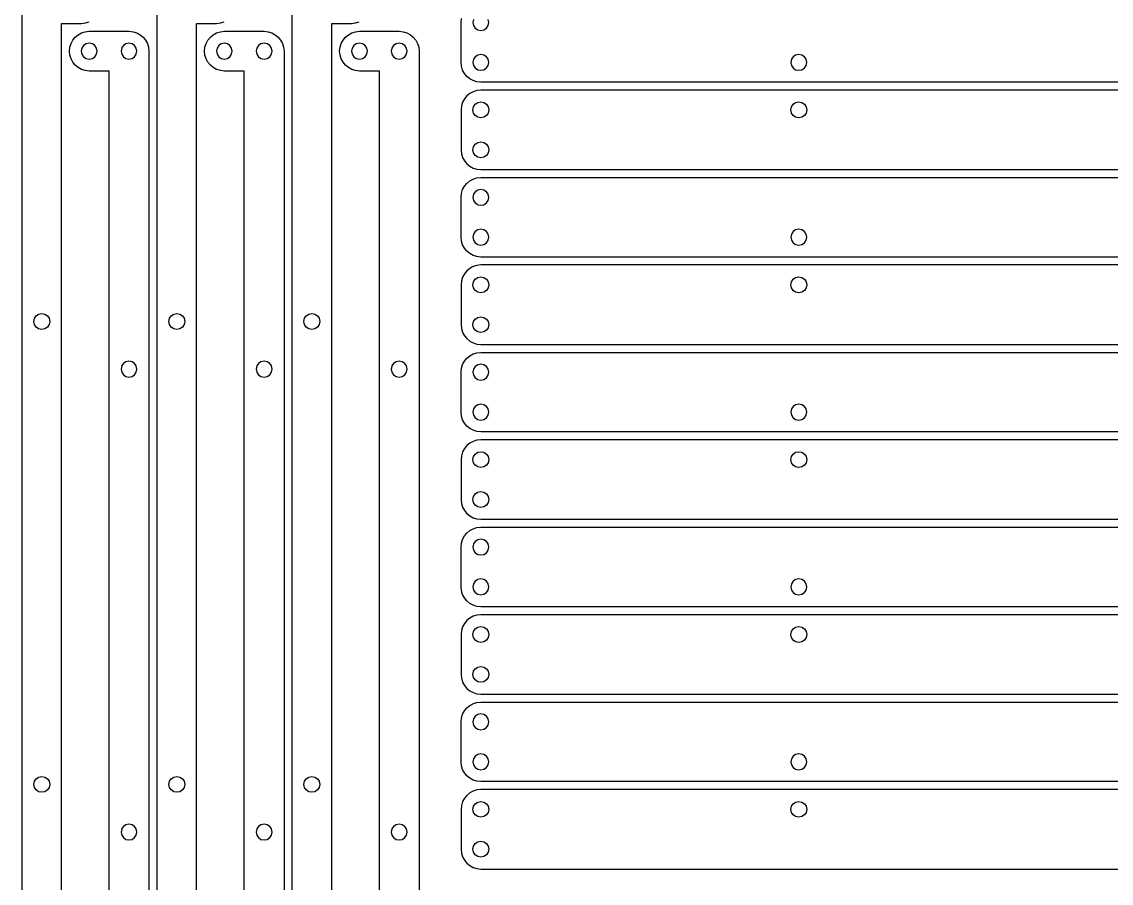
# Model space of a CAD drawing. Extents: x -265 to 665, y -93 to 439.
# Drawn here: x 194.7 to 468.9, y 109.2 to 326 of the extents above; entities that cross this region are included whole.
import ezdxf

# ---------------------------------------------------------------- set-up
doc = ezdxf.new("R2010")
doc.units = 0

msp = doc.modelspace()

# ---------------------------------------------------------------- linework, layer by layer
at = {"layer": 'Calque 1'}
for p, q in [((194.73, 330.577), (194.73, 54.0771)), ((228.729, 330.577), (228.729, 54.0771)), ((262.728, 330.577), (262.728, 54.0771)), ((305.285, 325.774), (305.386335, 326.78206)), ((308.442, 326.568), (308.284838, 325.790126)), ((312.285, 325.79), (312.127838, 326.567874)), ((204.729, 59.074), (204.729, 325.575)), ((204.729, 325.575), (209.729, 325.575)), ((209.729, 325.575), (210.73918, 325.676335)), ((210.719, 323.473), (211.72891, 323.574335)), ((210.74, 325.676), (211.679534, 325.966512)), ((211.729, 323.575), (221.729, 323.575)), ((221.729, 323.575), (222.73918, 323.473929)), ((238.728, 59.074), (238.728, 325.575)), ((238.728, 325.575), (243.728, 325.575)), ((243.728, 325.575), (244.73818, 325.676335)), ((244.718, 323.473), (245.72818, 323.574335)), ((244.739, 325.676), (245.678534, 325.966512)), ((245.728, 323.575), (255.728, 323.575)), ((255.728, 323.575), (256.73818, 323.473929)), ((272.727, 59.074), (272.727, 325.575)), ((272.727, 325.575), (277.727, 325.575)), ((277.727, 325.575), (278.73718, 325.676335)), ((278.717, 323.473), (279.72718, 323.574335)), ((278.737, 325.676), (279.676534, 325.966512)), ((279.727, 323.575), (289.727, 323.575)), ((289.727, 323.575), (290.73691, 323.473929)), ((305.285, 315.773), (305.285, 325.774)), ((308.285, 325.79), (308.442162, 325.012126)), ((308.442, 325.012), (308.870889, 324.377001)), ((308.871, 324.377), (309.506793, 323.948376)), ((309.507, 323.948), (310.285668, 323.78925)), ((310.285, 323.789), (311.063403, 323.94775)), ((311.064, 323.948), (311.699528, 324.376624)), ((311.699, 324.377), (312.127889, 325.011999)), ((312.128, 325.012), (312.285162, 325.789874)), ((207.121, 320.524), (207.580845, 321.373576)), ((207.581, 321.374), (208.190599, 322.113509)), ((208.191, 322.113), (208.930509, 322.722599)), ((208.93, 322.723), (209.779311, 323.182845)), ((209.779, 323.183), (210.718799, 323.473512)), ((222.74, 323.474), (223.679534, 323.183488)), ((223.679, 323.183), (224.528576, 322.72289)), ((224.529, 322.723), (225.268245, 322.113401)), ((225.268, 322.113), (225.877599, 321.373491)), ((225.877, 321.374), (226.336845, 320.524689)), ((241.12, 320.524), (241.579845, 321.373576)), ((241.58, 321.374), (242.189599, 322.113509)), ((242.19, 322.113), (242.929509, 322.722599)), ((242.929, 322.723), (243.778311, 323.182845)), ((243.778, 323.183), (244.717799, 323.473512)), ((256.738, 323.474), (257.677799, 323.183488)), ((257.678, 323.183), (258.527311, 322.72289)), ((258.528, 322.723), (259.267245, 322.113401)), ((259.267, 322.113), (259.876599, 321.373491)), ((259.876, 321.374), (260.335845, 320.524689)), ((275.119, 320.524), (275.578845, 321.373576)), ((275.579, 321.374), (276.188599, 322.113509)), ((276.188, 322.113), (276.927509, 322.722599)), ((276.928, 322.723), (277.777311, 323.182845)), ((277.777, 323.183), (278.716799, 323.473512)), ((290.737, 323.474), (291.676799, 323.183488)), ((291.677, 323.183), (292.526311, 322.72289)), ((292.526, 322.723), (293.265245, 322.113401)), ((293.266, 322.113), (293.875599, 321.373491)), ((293.875, 321.374), (294.334845, 320.524689)), ((206.729, 318.575), (206.830335, 319.58491)), ((206.831, 317.563), (206.729665, 318.57291)), ((206.73, 318.573), (206.73, 318.575)), ((206.831, 319.585), (207.121512, 320.524534)), ((209.868, 319.353), (209.710838, 318.574861)), ((209.711, 318.575), (209.868162, 317.796332)), ((209.711, 318.575), (209.711, 318.575)), ((210.297, 319.989), (209.868376, 319.353207)), ((210.933, 320.417), (210.297207, 319.988376)), ((211.711, 320.575), (210.932861, 320.417838)), ((212.489, 320.417), (211.710597, 320.574162)), ((213.125, 319.989), (212.489207, 320.417624)), ((213.554, 319.353), (213.125376, 319.988793)), ((213.711, 318.575), (213.553838, 319.353139)), ((213.554, 317.796), (213.710898, 318.574668)), ((219.869, 319.353), (219.711838, 318.574597)), ((219.712, 318.575), (219.868898, 317.796332)), ((219.712, 318.575), (219.712, 318.575)), ((220.297, 319.989), (219.86864, 319.353472)), ((220.933, 320.417), (220.297207, 319.98864)), ((221.712, 320.574), (220.933597, 320.416838)), ((222.49, 320.417), (221.711597, 320.574427)), ((223.126, 319.989), (222.490472, 320.41736)), ((223.554, 319.353), (223.125376, 319.988528)), ((223.711, 318.575), (223.553838, 319.353139)), ((223.554, 317.796), (223.710898, 318.574668)), ((226.337, 320.525), (226.627512, 319.585201)), ((226.628, 319.585), (226.729071, 318.57482)), ((226.729, 318.575), (226.729, 42.0751)), ((240.83, 317.563), (240.728665, 318.57291)), ((240.729, 318.575), (240.830071, 319.58491)), ((240.729, 318.573), (240.729, 318.575)), ((240.83, 319.585), (241.120512, 320.524534)), ((243.71, 318.575), (243.866898, 317.796332)), ((243.71, 318.575), (243.71, 318.575)), ((243.868, 319.353), (243.710838, 318.574861)), ((244.296, 319.989), (243.86764, 319.353207)), ((244.932, 320.417), (244.296207, 319.988376)), ((245.71, 320.575), (244.931597, 320.417838)), ((246.488, 320.417), (245.709597, 320.574162)), ((247.124, 319.989), (246.488472, 320.417624)), ((247.553, 319.353), (247.124378, 319.988793)), ((247.71, 318.575), (247.552573, 319.353139)), ((247.553, 317.796), (247.710162, 318.574668)), ((253.868, 319.353), (253.710838, 318.574597)), ((253.711, 318.575), (253.868162, 317.796332)), ((253.711, 318.575), (253.711, 318.575)), ((254.296, 319.989), (253.86764, 319.353472)), ((254.932, 320.417), (254.296207, 319.98864)), ((255.711, 320.574), (254.932597, 320.416838)), ((256.489, 320.417), (255.710597, 320.574427)), ((257.124, 319.989), (256.488472, 320.41736)), ((257.553, 319.353), (257.124111, 319.988528)), ((257.553, 317.796), (257.710162, 318.574668)), ((257.711, 318.575), (257.553838, 319.353139)), ((260.336, 320.525), (260.626512, 319.585201)), ((260.627, 319.585), (260.728071, 318.57482)), ((260.728, 318.575), (260.728, 42.0751)), ((274.727, 318.575), (274.828071, 319.58491)), ((274.829, 317.563), (274.727665, 318.57291)), ((274.728, 318.573), (274.728, 318.575)), ((274.829, 319.585), (275.119512, 320.524534)), ((277.866, 319.353), (277.708838, 318.574861)), ((277.709, 318.575), (277.866162, 317.796332)), ((277.709, 318.575), (277.709, 318.575)), ((278.295, 319.989), (277.86664, 319.353207)), ((278.931, 320.417), (278.295207, 319.988376)), ((279.709, 320.575), (278.930597, 320.417838)), ((280.487, 320.417), (279.708597, 320.574162)), ((281.123, 319.989), (280.487472, 320.417624)), ((281.552, 319.353), (281.123111, 319.988793)), ((281.709, 318.575), (281.551838, 319.353139)), ((281.552, 317.796), (281.709162, 318.574668)), ((287.867, 319.353), (287.709838, 318.574597)), ((287.71, 318.575), (287.867162, 317.796332)), ((287.71, 318.575), (287.71, 318.575)), ((288.296, 319.989), (287.867376, 319.353472)), ((288.931, 320.417), (288.295472, 319.98864)), ((289.709, 320.574), (288.930597, 320.416838)), ((290.488, 320.417), (289.709597, 320.574427)), ((291.124, 319.989), (290.488207, 320.41736)), ((291.552, 319.353), (291.123376, 319.988528)), ((291.709, 318.575), (291.551838, 319.353139)), ((291.552, 317.796), (291.709162, 318.574668)), ((294.335, 320.525), (294.625512, 319.585201)), ((294.626, 319.585), (294.727335, 318.57482)), ((294.727, 318.575), (294.727, 42.0751)), ((207.122, 316.623), (206.831488, 317.562799)), ((207.582, 315.774), (207.122155, 316.623311)), ((208.191, 315.034), (207.581401, 315.773509)), ((209.868, 317.796), (210.296624, 317.160207)), ((210.297, 317.16), (210.932528, 316.73164)), ((210.932, 316.732), (211.710403, 316.574838)), ((211.711, 316.575), (212.489668, 316.732162)), ((212.49, 316.732), (213.125793, 317.16036)), ((213.125, 317.16), (213.553624, 317.795793)), ((219.869, 317.796), (220.297624, 317.160207)), ((220.297, 317.16), (220.932528, 316.731111)), ((220.933, 316.732), (221.711668, 316.575102)), ((221.712, 316.575), (222.490403, 316.732162)), ((222.49, 316.732), (223.125793, 317.160624)), ((223.126, 317.16), (223.554624, 317.795793)), ((241.121, 316.623), (240.830488, 317.562799)), ((241.58, 315.774), (241.120155, 316.623311)), ((242.19, 315.034), (241.580401, 315.773509)), ((243.867, 317.796), (244.295624, 317.160207)), ((244.296, 317.16), (244.931528, 316.73164)), ((244.931, 316.732), (245.709668, 316.574838)), ((245.71, 316.575), (246.488403, 316.732162)), ((246.488, 316.732), (247.123793, 317.16036)), ((247.124, 317.16), (247.552622, 317.795793)), ((253.868, 317.796), (254.29636, 317.160207)), ((254.296, 317.16), (254.931528, 316.731111)), ((254.932, 316.732), (255.710668, 316.575102)), ((255.711, 316.575), (256.489403, 316.732162)), ((256.489, 316.732), (257.124793, 317.160624)), ((257.125, 317.16), (257.553624, 317.795793)), ((275.12, 316.623), (274.829488, 317.562799)), ((275.579, 315.774), (275.119155, 316.623311)), ((276.189, 315.034), (275.579401, 315.773509)), ((277.866, 317.796), (278.29436, 317.160207)), ((278.295, 317.16), (278.930528, 316.73164)), ((278.93, 316.732), (279.708668, 316.574838)), ((279.709, 316.575), (280.487403, 316.732162)), ((280.487, 316.732), (281.122793, 317.16036)), ((281.123, 317.16), (281.551624, 317.795793)), ((287.867, 317.796), (288.29536, 317.160207)), ((288.295, 317.16), (288.930793, 316.731111)), ((288.931, 316.732), (289.709403, 316.575102)), ((289.709, 316.575), (290.487403, 316.732162)), ((290.488, 316.732), (291.123793, 317.160624)), ((291.124, 317.16), (291.552624, 317.795793)), ((305.386, 314.762), (305.284665, 315.77271)), ((308.442, 316.532), (308.284838, 315.754126)), ((308.285, 315.754), (308.442427, 314.976126)), ((308.871, 317.17), (308.442111, 316.532355)), ((309.506, 317.596), (308.870207, 317.170021)), ((310.285, 317.754), (309.506332, 317.59525)), ((310.285, 317.754), (310.285, 317.754)), ((311.064, 317.596), (310.285332, 317.75475)), ((311.699, 317.167), (311.063472, 317.595624)), ((312.128, 316.532), (311.699376, 317.166999)), ((312.285, 315.754), (312.127838, 316.531874)), ((312.128, 314.976), (312.285162, 315.753874)), ((388.442, 316.532), (388.284838, 315.754126)), ((388.285, 315.754), (388.442162, 314.976126)), ((388.87, 317.17), (388.441376, 316.532355)), ((389.507, 317.596), (388.870942, 317.170021)), ((390.285, 317.754), (389.506332, 317.59525)), ((390.285, 317.754), (390.285, 317.754)), ((391.064, 317.596), (390.285597, 317.75475)), ((391.699, 317.167), (391.063472, 317.595624)), ((392.128, 316.532), (391.69964, 317.166999)), ((392.285, 315.754), (392.127838, 316.531874)), ((392.128, 314.976), (392.285162, 315.753874)), ((208.93, 314.424), (208.190755, 315.033599)), ((209.78, 313.965), (208.930689, 314.424845)), ((210.719, 313.674), (209.779466, 313.964512)), ((211.729, 313.573), (210.71882, 313.674335)), ((216.73, 313.573), (211.729, 313.573)), ((216.73, 47.0731), (216.73, 313.573)), ((242.929, 314.424), (242.189755, 315.033599)), ((243.779, 313.965), (242.929689, 314.424845)), ((244.718, 313.674), (243.778201, 313.964512)), ((245.728, 313.573), (244.71809, 313.674335)), ((250.728, 313.573), (245.728, 313.573)), ((250.728, 47.0731), (250.728, 313.573)), ((276.928, 314.424), (276.188755, 315.033599)), ((277.778, 313.965), (276.928689, 314.424845)), ((278.717, 313.674), (277.777201, 313.964512)), ((279.727, 313.573), (278.71709, 313.674335)), ((284.727, 313.573), (279.727, 313.573)), ((284.727, 47.0731), (284.727, 313.573)), ((305.677, 313.823), (305.386488, 314.76227)), ((306.137, 312.973), (305.677155, 313.822311)), ((306.747, 312.232), (306.137136, 312.972832)), ((308.442, 314.976), (308.870624, 314.341001)), ((308.871, 314.341), (309.507058, 313.912376)), ((309.507, 313.913), (310.285403, 313.75425)), ((310.285, 313.754), (311.063403, 313.91275)), ((311.064, 313.913), (311.699793, 314.341624)), ((311.699, 314.341), (312.127624, 314.975999)), ((388.442, 314.976), (388.870889, 314.341001)), ((388.871, 314.341), (389.506793, 313.912376)), ((389.507, 313.913), (390.285668, 313.75425)), ((390.285, 313.754), (391.063139, 313.91275)), ((391.063, 313.913), (391.698528, 314.341624)), ((391.699, 314.341), (392.127624, 314.975999)), ((307.486, 311.624), (306.746491, 312.232541)), ((308.335, 311.164), (307.485689, 311.624374)), ((309.275, 310.873), (308.335201, 311.164041)), ((310.285, 310.772), (309.27482, 310.872542)), ((586.785, 310.772), (310.285, 310.772)), ((306.746, 307.311), (306.136401, 306.570168)), ((307.486, 307.92), (306.746491, 307.311459)), ((308.335, 308.38), (307.485424, 307.919626)), ((309.275, 308.671), (308.335201, 308.379959)), ((310.285, 308.772), (309.27482, 308.671458)), ((586.785, 308.772), (310.285, 308.772)), ((305.386, 304.782), (305.284665, 303.77129)), ((305.677, 305.721), (305.386488, 304.78173)), ((306.137, 306.57), (305.677155, 305.720688)), ((308.285, 303.79), (308.442427, 304.567874)), ((308.442, 304.568), (308.870624, 305.202999)), ((308.871, 305.203), (309.507058, 305.631624)), ((309.507, 305.631), (310.285403, 305.78975)), ((310.285, 305.79), (311.063403, 305.63125)), ((311.064, 305.631), (311.699528, 305.202376)), ((311.699, 305.203), (312.127624, 304.568001)), ((312.128, 304.568), (312.285162, 303.790126)), ((388.285, 303.79), (388.442162, 304.567874)), ((388.442, 304.568), (388.870889, 305.202999)), ((388.871, 305.203), (389.506793, 305.631624)), ((389.507, 305.631), (390.285668, 305.78975)), ((390.285, 305.79), (391.063139, 305.63125)), ((391.063, 305.631), (391.698528, 305.202376)), ((391.699, 305.203), (392.127624, 304.568001)), ((392.128, 304.568), (392.285162, 303.790126)), ((305.285, 303.771), (305.285, 293.773)), ((308.442, 303.012), (308.284838, 303.789874)), ((308.87, 302.374), (308.441376, 303.011645)), ((309.506, 301.946), (308.869942, 302.374624)), ((310.285, 301.789), (309.506332, 301.945104)), ((310.285, 301.789), (310.285, 301.789)), ((311.064, 301.946), (310.285332, 301.789896)), ((311.699, 302.374), (311.063472, 301.945376)), ((312.128, 303.012), (311.69964, 302.374355)), ((312.285, 303.79), (312.127838, 303.012126)), ((388.442, 303.012), (388.284838, 303.789874)), ((388.87, 302.374), (388.441376, 303.011645)), ((389.507, 301.946), (388.870942, 302.374624)), ((390.285, 301.789), (389.506332, 301.945104)), ((390.285, 301.789), (390.285, 301.789)), ((391.064, 301.946), (390.285597, 301.789896)), ((391.699, 302.374), (391.063472, 301.945376)), ((392.128, 303.012), (391.69964, 302.374355)), ((392.285, 303.79), (392.127838, 303.012126)), ((305.285, 293.773), (305.386335, 292.76229)), ((308.442, 292.973), (308.284838, 293.75352)), ((308.285, 293.754), (308.442162, 294.531874)), ((308.442, 294.532), (308.870889, 295.166999)), ((308.871, 295.167), (309.506793, 295.595624)), ((309.507, 295.596), (310.285668, 295.75475)), ((310.285, 295.754), (311.063139, 295.59525)), ((311.064, 295.596), (311.699793, 295.167376)), ((311.699, 295.167), (312.127624, 294.532001)), ((312.285, 293.754), (312.127838, 292.97348)), ((312.128, 294.532), (312.285162, 293.754126)), ((305.387, 292.762), (305.677512, 291.82273)), ((305.677, 291.823), (306.13711, 290.973689)), ((306.137, 290.973), (306.746599, 290.232168)), ((308.871, 292.338), (308.442376, 292.972999)), ((309.507, 291.91), (308.870942, 292.338624)), ((310.285, 291.754), (309.506332, 291.910104)), ((310.285, 291.754), (310.285, 291.754)), ((311.064, 291.91), (310.285597, 291.753896)), ((311.7, 292.338), (311.064207, 291.909376)), ((312.128, 292.973), (311.69964, 292.338001)), ((306.747, 290.232), (307.486509, 289.623459)), ((307.486, 289.624), (308.335311, 289.163626)), ((308.336, 289.163), (309.275799, 288.871959)), ((309.275, 288.872), (310.28518, 288.771458)), ((310.286, 288.772), (586.785, 288.772)), ((306.137, 284.573), (306.746599, 285.311187)), ((306.747, 285.311), (307.486509, 285.919541)), ((307.486, 285.92), (308.335576, 286.380374)), ((308.336, 286.38), (309.275799, 286.671041)), ((309.276, 286.671), (310.28591, 286.771542)), ((310.286, 286.772), (586.785, 286.772)), ((305.285, 281.774), (305.386335, 282.78206)), ((305.387, 282.782), (305.677512, 283.723915)), ((305.677, 283.724), (306.13711, 284.573311)), ((308.442, 282.57), (308.284838, 281.792126)), ((308.871, 283.205), (308.442111, 282.570001)), ((309.507, 283.634), (308.871207, 283.205376)), ((310.285, 283.79), (309.506332, 283.633896)), ((310.285, 283.79), (310.285, 283.79)), ((311.064, 283.634), (310.285597, 283.790104)), ((311.7, 283.205), (311.064207, 283.633624)), ((312.128, 282.57), (311.699376, 283.204999)), ((312.285, 281.792), (312.127838, 282.569874)), ((305.285, 271.772), (305.285, 281.774)), ((308.285, 281.792), (308.442162, 281.01148)), ((308.442, 281.012), (308.870889, 280.377001)), ((308.871, 280.377), (309.506793, 279.948376)), ((309.507, 279.948), (310.285668, 279.791896)), ((310.285, 279.792), (311.063403, 279.948104)), ((311.064, 279.948), (311.699528, 280.376624)), ((311.699, 280.377), (312.127889, 281.011999)), ((312.128, 281.012), (312.285162, 281.79252)), ((305.386, 270.762), (305.284665, 271.77271)), ((308.442, 272.534), (308.284838, 271.756126)), ((308.285, 271.757), (308.442427, 270.97648)), ((308.871, 273.169), (308.442111, 272.534001)), ((309.506, 273.598), (308.870207, 273.169376)), ((310.285, 273.754), (309.506332, 273.597896)), ((310.285, 273.754), (310.285, 273.754)), ((311.064, 273.598), (310.285332, 273.754104)), ((311.699, 273.169), (311.063472, 273.597624)), ((312.128, 272.534), (311.699376, 273.168999)), ((312.285, 271.757), (312.127838, 272.534874)), ((312.128, 270.976), (312.285162, 271.75652)), ((388.442, 272.534), (388.284838, 271.756126)), ((388.285, 271.757), (388.442162, 270.97648)), ((388.87, 273.169), (388.441376, 272.534001)), ((389.507, 273.598), (388.870942, 273.169376)), ((390.285, 273.754), (389.506332, 273.597896)), ((390.285, 273.754), (390.285, 273.754)), ((391.064, 273.598), (390.285597, 273.754104)), ((391.699, 273.169), (391.063472, 273.597624)), ((392.128, 272.534), (391.69964, 273.168999)), ((392.285, 271.757), (392.127838, 272.534874)), ((392.128, 270.976), (392.285162, 271.75652)), ((305.677, 269.822), (305.386488, 270.76127)), ((306.137, 268.973), (305.677155, 269.822311)), ((306.747, 268.235), (306.137136, 268.973187)), ((308.442, 270.976), (308.870624, 270.341001)), ((308.871, 270.341), (309.507058, 269.912376)), ((309.507, 269.912), (310.285403, 269.755896)), ((310.285, 269.756), (311.063403, 269.912104)), ((311.064, 269.912), (311.699793, 270.340624)), ((311.699, 270.341), (312.127624, 270.975999)), ((388.442, 270.976), (388.870889, 270.341001)), ((388.871, 270.341), (389.506793, 269.912376)), ((389.507, 269.912), (390.285668, 269.755896)), ((390.285, 269.756), (391.063139, 269.912104)), ((391.063, 269.912), (391.698528, 270.340624)), ((391.699, 270.341), (392.127624, 270.975999)), ((307.486, 267.624), (306.746491, 268.235187)), ((308.335, 267.163), (307.485689, 267.623374)), ((309.275, 266.875), (308.335201, 267.163398)), ((310.285, 266.772), (309.27482, 266.875187)), ((586.785, 266.772), (310.285, 266.772)), ((306.746, 263.311), (306.136401, 262.570168)), ((307.486, 263.92), (306.746491, 263.311459)), ((308.335, 264.38), (307.485424, 263.919626)), ((309.275, 264.671), (308.335201, 264.379959)), ((310.285, 264.772), (309.27482, 264.671458)), ((586.785, 264.772), (310.285, 264.772)), ((305.386, 260.782), (305.284665, 259.77129)), ((305.677, 261.721), (305.386488, 260.78173)), ((306.137, 262.57), (305.677155, 261.720689)), ((308.285, 259.789), (308.442427, 260.566874)), ((308.442, 260.567), (308.870624, 261.201999)), ((308.871, 261.202), (309.507058, 261.630624)), ((309.507, 261.631), (310.285403, 261.78975)), ((310.285, 261.79), (311.063403, 261.63125)), ((311.064, 261.631), (311.699528, 261.202376)), ((311.699, 261.202), (312.127624, 260.567001)), ((312.128, 260.567), (312.285162, 259.789126)), ((388.285, 259.789), (388.442162, 260.566874)), ((388.442, 260.567), (388.870889, 261.201999)), ((388.871, 261.202), (389.506793, 261.630624)), ((389.507, 261.631), (390.285668, 261.78975)), ((390.285, 261.79), (391.063139, 261.63125)), ((391.063, 261.631), (391.698528, 261.202376)), ((391.699, 261.202), (392.127624, 260.567001)), ((392.128, 260.567), (392.285162, 259.789126)), ((305.285, 259.771), (305.285, 249.772)), ((308.442, 259.012), (308.284838, 259.789874)), ((308.87, 258.374), (308.441376, 259.011645)), ((309.506, 257.945), (308.869942, 258.373624)), ((310.285, 257.789), (309.506332, 257.945104)), ((310.285, 257.789), (310.285, 257.789)), ((311.064, 257.948), (310.285332, 257.78925)), ((311.699, 258.374), (311.063472, 257.948021)), ((312.128, 259.012), (311.69964, 258.374355)), ((312.285, 259.789), (312.127838, 259.011126)), ((388.442, 259.012), (388.284838, 259.789874)), ((388.87, 258.374), (388.441376, 259.011645)), ((389.507, 257.945), (388.870942, 258.373624)), ((390.285, 257.789), (389.506332, 257.945104)), ((390.285, 257.789), (390.285, 257.789)), ((391.064, 257.948), (390.285597, 257.78925)), ((391.699, 258.374), (391.063472, 257.948021)), ((392.128, 259.012), (391.69964, 258.374355)), ((392.285, 259.789), (392.127838, 259.011126)), ((198.334, 251.991), (198.969793, 252.419651)), ((198.969, 252.419), (199.747403, 252.576295)), ((199.748, 252.577), (200.526403, 252.419891)), ((200.526, 252.42), (201.161528, 251.991455)), ((232.333, 251.991), (232.968793, 252.419651)), ((232.968, 252.419), (233.746403, 252.576295)), ((233.747, 252.577), (234.525403, 252.419891)), ((234.525, 252.42), (235.160528, 251.991455)), ((266.331, 251.991), (266.966793, 252.419651)), ((266.967, 252.419), (267.745403, 252.576295)), ((267.746, 252.577), (268.524403, 252.419891)), ((268.524, 252.42), (269.159528, 251.991455)), ((197.748, 250.577), (197.905162, 251.355377)), ((197.905, 249.798), (197.748102, 250.576483)), ((198.333, 249.162), (197.904376, 249.797899)), ((197.905, 251.355), (198.333624, 251.990661)), ((201.59, 249.798), (201.161376, 249.162048)), ((201.162, 251.991), (201.590624, 251.355313)), ((201.59, 251.355), (201.747162, 250.576359)), ((201.748, 250.577), (201.590838, 249.798279)), ((201.748, 250.577), (201.748, 250.577)), ((231.747, 250.577), (231.904162, 251.355377)), ((231.904, 249.798), (231.747102, 250.576483)), ((232.332, 249.162), (231.903376, 249.797899)), ((231.904, 251.355), (232.332624, 251.990661)), ((235.589, 249.798), (235.16064, 249.162048)), ((235.161, 251.991), (235.589624, 251.355313)), ((235.746, 250.577), (235.588838, 249.798279)), ((235.589, 251.355), (235.746162, 250.576359)), ((235.746, 250.577), (235.746, 250.577)), ((265.903, 249.798), (265.745838, 250.576483)), ((265.746, 250.577), (265.903162, 251.355377)), ((266.331, 249.162), (265.902376, 249.797899)), ((265.903, 251.355), (266.331624, 251.990661)), ((269.588, 249.798), (269.15964, 249.162048)), ((269.16, 251.991), (269.588624, 251.355313)), ((269.745, 250.577), (269.587838, 249.798279)), ((269.588, 251.355), (269.745162, 250.576359)), ((269.745, 250.577), (269.745, 250.577)), ((305.285, 249.772), (305.386335, 248.76129)), ((308.442, 248.976), (308.284838, 249.753874)), ((308.285, 249.754), (308.442162, 250.531874)), ((308.442, 250.532), (308.870889, 251.167002)), ((308.871, 251.167), (309.506793, 251.595624)), ((309.507, 251.595), (310.285668, 251.75375)), ((310.285, 251.754), (311.063139, 251.59525)), ((311.064, 251.595), (311.699793, 251.166378)), ((311.699, 251.167), (312.127624, 250.532001)), ((312.285, 249.754), (312.127838, 248.976126)), ((312.128, 250.532), (312.285162, 249.754126)), ((198.969, 248.734), (198.333207, 249.162836)), ((199.748, 248.576), (198.969332, 248.733268)), ((200.526, 248.733), (199.747597, 248.575917)), ((201.162, 249.162), (200.526472, 248.73327)), ((232.968, 248.734), (232.332207, 249.162836)), ((233.747, 248.576), (232.968332, 248.733268)), ((234.525, 248.733), (233.746597, 248.575917)), ((235.161, 249.162), (234.525207, 248.73327)), ((266.967, 248.734), (266.331207, 249.162836)), ((267.746, 248.576), (266.967597, 248.733268)), ((268.524, 248.733), (267.745597, 248.575917)), ((269.16, 249.162), (268.524207, 248.73327)), ((305.387, 248.762), (305.677512, 247.82273)), ((305.677, 247.822), (306.13711, 246.972689)), ((306.137, 246.973), (306.746599, 246.232168)), ((308.871, 248.338), (308.442376, 248.975645)), ((309.507, 247.91), (308.870942, 248.338624)), ((310.285, 247.754), (309.506332, 247.910107)), ((310.285, 247.754), (310.285, 247.754)), ((311.064, 247.91), (310.285597, 247.753896)), ((311.7, 248.338), (311.064207, 247.909376)), ((312.128, 248.976), (311.69964, 248.338355)), ((306.747, 246.232), (307.486509, 245.623459)), ((307.486, 245.624), (308.335311, 245.163626)), ((308.336, 245.163), (309.275799, 244.871959)), ((309.275, 244.872), (310.28518, 244.771458)), ((310.286, 244.772), (586.785, 244.772)), ((306.137, 240.573), (306.746599, 241.311187)), ((306.747, 241.311), (307.486509, 241.919541)), ((307.486, 241.92), (308.335576, 242.380374)), ((308.336, 242.38), (309.275799, 242.671041)), ((309.276, 242.671), (310.28591, 242.771544)), ((310.286, 242.772), (586.785, 242.772)), ((219.869, 239.353), (219.711838, 238.574359)), ((219.712, 238.575), (219.868898, 237.796253)), ((219.712, 238.575), (219.712, 238.575)), ((220.297, 239.989), (219.86864, 239.353313)), ((220.933, 240.418), (220.297207, 239.989455)), ((221.712, 240.575), (220.933597, 240.417864)), ((222.49, 240.417), (221.711597, 240.574321)), ((223.126, 239.989), (222.490472, 240.417651)), ((223.554, 239.353), (223.125376, 239.988661)), ((223.711, 238.575), (223.553838, 239.353377)), ((223.554, 237.796), (223.710898, 238.574456)), ((253.868, 239.353), (253.710838, 238.574359)), ((253.711, 238.575), (253.868162, 237.796253)), ((253.711, 238.575), (253.711, 238.575)), ((254.296, 239.989), (253.86764, 239.353313)), ((254.932, 240.418), (254.296207, 239.989455)), ((255.711, 240.575), (254.932597, 240.417864)), ((256.489, 240.417), (255.710597, 240.574321)), ((257.124, 239.989), (256.488472, 240.417651)), ((257.553, 239.353), (257.124111, 239.988661)), ((257.553, 237.796), (257.710162, 238.574456)), ((257.711, 238.575), (257.553838, 239.353377)), ((287.867, 239.353), (287.709838, 238.574359)), ((287.71, 238.575), (287.867162, 237.796253)), ((287.71, 238.575), (287.71, 238.575)), ((288.296, 239.989), (287.867376, 239.353313)), ((288.931, 240.418), (288.295472, 239.989455)), ((289.709, 240.575), (288.930597, 240.417864)), ((290.488, 240.417), (289.709597, 240.574321)), ((291.124, 239.989), (290.488207, 240.417651)), ((291.552, 239.353), (291.123376, 239.988661)), ((291.709, 238.575), (291.551838, 239.353377)), ((291.552, 237.796), (291.709162, 238.574456)), ((305.285, 237.774), (305.386335, 238.78206)), ((305.387, 238.782), (305.677512, 239.723915)), ((305.677, 239.724), (306.13711, 240.573311)), ((308.442, 238.57), (308.284838, 237.789483)), ((308.871, 239.205), (308.442111, 238.570001)), ((309.507, 239.634), (308.871207, 239.205376)), ((310.285, 239.79), (309.506332, 239.633896)), ((310.285, 239.79), (310.285, 239.79)), ((311.064, 239.634), (310.285597, 239.790107)), ((311.7, 239.205), (311.064207, 239.633624)), ((312.128, 238.57), (311.699376, 239.204999)), ((312.285, 237.789), (312.127838, 238.56952)), ((219.869, 237.796), (220.297624, 237.160075)), ((220.297, 237.16), (220.932528, 236.73127)), ((220.933, 236.731), (221.711668, 236.573917)), ((221.712, 236.574), (222.490403, 236.731268)), ((222.49, 236.732), (223.125793, 237.160836)), ((223.126, 237.16), (223.554624, 237.795925)), ((253.868, 237.796), (254.29636, 237.160075)), ((254.296, 237.16), (254.931528, 236.73127)), ((254.932, 236.731), (255.710668, 236.573917)), ((255.711, 236.574), (256.489403, 236.731268)), ((256.489, 236.732), (257.124793, 237.160836)), ((257.125, 237.16), (257.553624, 237.795925)), ((287.867, 237.796), (288.29536, 237.160075)), ((288.295, 237.16), (288.930793, 236.73127)), ((288.931, 236.731), (289.709403, 236.573917)), ((289.709, 236.574), (290.487403, 236.731268)), ((290.488, 236.732), (291.123793, 237.160836)), ((291.124, 237.16), (291.552624, 237.795925)), ((305.285, 227.772), (305.285, 237.774)), ((308.285, 237.789), (308.442162, 237.011126)), ((308.442, 237.012), (308.870889, 236.377001)), ((308.871, 236.377), (309.506793, 235.948378)), ((309.507, 235.948), (310.285668, 235.78925)), ((310.285, 235.789), (311.063403, 235.94775)), ((311.064, 235.948), (311.699528, 236.376624)), ((311.699, 236.377), (312.127889, 237.012002)), ((312.128, 237.012), (312.285162, 237.789874)), ((305.386, 226.762), (305.284665, 227.77271)), ((308.442, 228.532), (308.284838, 227.754126)), ((308.285, 227.754), (308.442427, 226.976126)), ((308.871, 229.169), (308.442111, 228.531355)), ((309.506, 229.598), (308.870207, 229.169376)), ((310.285, 229.754), (309.506332, 229.597896)), ((310.285, 229.754), (310.285, 229.754)), ((311.064, 229.598), (310.285332, 229.754104)), ((311.699, 229.169), (311.063472, 229.597624)), ((312.128, 228.532), (311.699376, 229.169645)), ((312.285, 227.754), (312.127838, 228.531874)), ((312.128, 226.976), (312.285162, 227.753874)), ((388.442, 228.532), (388.284838, 227.754126)), ((388.285, 227.754), (388.442162, 226.976126)), ((388.87, 229.169), (388.441376, 228.531355)), ((389.507, 229.598), (388.870942, 229.169376)), ((390.285, 229.754), (389.506332, 229.597896)), ((390.285, 229.754), (390.285, 229.754)), ((391.064, 229.598), (390.285597, 229.754104)), ((391.699, 229.169), (391.063472, 229.597624)), ((392.128, 228.532), (391.69964, 229.169645)), ((392.285, 227.754), (392.127838, 228.531874)), ((392.128, 226.976), (392.285162, 227.753874)), ((305.677, 225.822), (305.386488, 226.76127)), ((306.137, 224.973), (305.677155, 225.822311)), ((306.747, 224.232), (306.137136, 224.972835)), ((308.442, 226.976), (308.870624, 226.341001)), ((308.871, 226.341), (309.507058, 225.912376)), ((309.507, 225.912), (310.285403, 225.75325)), ((310.285, 225.754), (311.063403, 225.91275)), ((311.064, 225.912), (311.699793, 226.340624)), ((311.699, 226.341), (312.127624, 226.975999)), ((388.442, 226.976), (388.870889, 226.341001)), ((388.871, 226.341), (389.506793, 225.912376)), ((389.507, 225.912), (390.285668, 225.75325)), ((390.285, 225.754), (391.063139, 225.91275)), ((391.063, 225.912), (391.698528, 226.340624)), ((391.699, 226.341), (392.127624, 226.975999)), ((307.486, 223.624), (306.746491, 224.232541)), ((308.335, 223.163), (307.485689, 223.623374)), ((309.275, 222.872), (308.335201, 223.163041)), ((310.285, 222.772), (309.27482, 222.872542)), ((586.785, 222.772), (310.285, 222.772)), ((307.486, 219.919), (306.746491, 219.310459)), ((308.335, 220.38), (307.485424, 219.919628)), ((309.275, 220.671), (308.335201, 220.379959)), ((310.285, 220.771), (309.27482, 220.670458)), ((586.785, 220.771), (310.285, 220.771)), ((305.386, 216.782), (305.284665, 215.77129)), ((305.677, 217.721), (305.386488, 216.78173)), ((306.137, 218.57), (305.677155, 217.720689)), ((306.746, 219.311), (306.136401, 218.570168)), ((308.442, 216.567), (308.870624, 217.204645)), ((308.871, 217.205), (309.507058, 217.633624)), ((309.507, 217.633), (310.285403, 217.789104)), ((310.285, 217.79), (311.063403, 217.631253)), ((311.064, 217.631), (311.699528, 217.202376)), ((311.699, 217.202), (312.127624, 216.567001)), ((388.442, 216.567), (388.870889, 217.204645)), ((388.871, 217.205), (389.506793, 217.633624)), ((389.507, 217.633), (390.285668, 217.789104)), ((390.285, 217.79), (391.063139, 217.631253)), ((391.063, 217.631), (391.698528, 217.202376)), ((391.699, 217.202), (392.127624, 216.567001)), ((305.285, 215.771), (305.285, 205.772)), ((308.442, 215.011), (308.284838, 215.788874)), ((308.285, 215.789), (308.442427, 216.566874)), ((308.87, 214.376), (308.441376, 215.010999)), ((309.506, 213.948), (308.869942, 214.376624)), ((310.285, 213.789), (309.506332, 213.94775)), ((311.064, 213.948), (310.285332, 213.78925)), ((311.699, 214.376), (311.063472, 213.947376)), ((312.128, 215.011), (311.69964, 214.376001)), ((312.285, 215.789), (312.127838, 215.011126)), ((312.128, 216.567), (312.285162, 215.789126)), ((388.442, 215.011), (388.284838, 215.788874)), ((388.285, 215.789), (388.442162, 216.566874)), ((388.87, 214.376), (388.441376, 215.010999)), ((389.507, 213.948), (388.870942, 214.376624)), ((390.285, 213.789), (389.506332, 213.94775)), ((391.064, 213.948), (390.285597, 213.78925)), ((391.699, 214.376), (391.063472, 213.947376)), ((392.128, 215.011), (391.69964, 214.376001)), ((392.285, 215.789), (392.127838, 215.011126)), ((392.128, 216.567), (392.285162, 215.789126)), ((310.285, 213.789), (310.285, 213.789)), ((390.285, 213.789), (390.285, 213.789)), ((305.285, 205.772), (305.386335, 204.76129)), ((308.442, 204.976), (308.284838, 205.753874)), ((308.285, 205.754), (308.442162, 206.531874)), ((308.442, 206.532), (308.870889, 207.166999)), ((308.871, 207.167), (309.506793, 207.595624)), ((309.507, 207.595), (310.285668, 207.75375)), ((310.285, 207.754), (311.063139, 207.59525)), ((311.064, 207.595), (311.699793, 207.166376)), ((311.699, 207.167), (312.127624, 206.532001)), ((312.285, 205.754), (312.127838, 204.976126)), ((312.128, 206.532), (312.285162, 205.754126)), ((305.387, 204.762), (305.677512, 203.82273)), ((305.677, 203.822), (306.13711, 202.972689)), ((306.137, 202.973), (306.746599, 202.232168)), ((308.871, 204.338), (308.442376, 204.975645)), ((309.507, 203.91), (308.870942, 204.338624)), ((310.285, 203.753), (309.506332, 203.909104)), ((310.285, 203.753), (310.285, 203.753)), ((311.064, 203.91), (310.285597, 203.753896)), ((311.7, 204.338), (311.064207, 203.909376)), ((312.128, 204.976), (311.69964, 204.338355)), ((306.747, 202.232), (307.486509, 201.623459)), ((307.486, 201.624), (308.335311, 201.163626)), ((308.336, 201.163), (309.275799, 200.871959)), ((309.275, 200.872), (310.28518, 200.771458)), ((310.286, 200.772), (586.785, 200.772)), ((306.747, 197.311), (307.486509, 197.922187)), ((307.486, 197.922), (308.335576, 198.379729)), ((308.336, 198.38), (309.275799, 198.671041)), ((309.276, 198.671), (310.28591, 198.771542)), ((310.286, 198.771), (586.785, 198.771)), ((305.285, 193.773), (305.386335, 194.78371)), ((305.387, 194.784), (305.677512, 195.72327)), ((305.677, 195.723), (306.13711, 196.572311)), ((306.137, 196.573), (306.746599, 197.311187)), ((308.871, 195.205), (308.442111, 194.570001)), ((309.507, 195.633), (308.871207, 195.204376)), ((310.285, 195.79), (309.506332, 195.633896)), ((310.285, 195.79), (310.285, 195.79)), ((311.064, 195.633), (310.285597, 195.789104)), ((311.7, 195.205), (311.064207, 195.633624)), ((312.128, 194.57), (311.699376, 195.204999)), ((305.285, 183.772), (305.285, 193.773)), ((308.442, 194.57), (308.284838, 193.78948)), ((308.285, 193.789), (308.442162, 193.011126)), ((308.442, 193.011), (308.870889, 192.376001)), ((308.871, 192.376), (309.506793, 191.947376)), ((309.507, 191.948), (310.285668, 191.791896)), ((310.285, 191.792), (311.063403, 191.948104)), ((311.064, 191.948), (311.699528, 192.376624)), ((311.699, 192.376), (312.127889, 193.010999)), ((312.285, 193.789), (312.127838, 194.56952)), ((312.128, 193.011), (312.285162, 193.788874)), ((305.386, 182.761), (305.284665, 183.77171)), ((308.442, 184.534), (308.284838, 183.753483)), ((308.285, 183.754), (308.442427, 182.976126)), ((308.871, 185.169), (308.442111, 184.534001)), ((309.506, 185.598), (308.870207, 185.169376)), ((310.285, 185.754), (309.506332, 185.597896)), ((310.285, 185.754), (310.285, 185.754)), ((311.064, 185.598), (310.285332, 185.754107)), ((311.699, 185.169), (311.063472, 185.597624)), ((312.128, 184.532), (311.699376, 185.169645)), ((312.285, 183.754), (312.127838, 184.531874)), ((312.128, 182.976), (312.285162, 183.753874)), ((388.442, 184.534), (388.284838, 183.753483)), ((388.285, 183.754), (388.442162, 182.976126)), ((388.87, 185.169), (388.441376, 184.534001)), ((389.507, 185.598), (388.870942, 185.169376)), ((390.285, 185.754), (389.506332, 185.597896)), ((390.285, 185.754), (390.285, 185.754)), ((391.064, 185.598), (390.285597, 185.754107)), ((391.699, 185.169), (391.063472, 185.597624)), ((392.128, 184.532), (391.69964, 185.169645)), ((392.285, 183.754), (392.127838, 184.531874)), ((392.128, 182.976), (392.285162, 183.753874)), ((305.677, 181.822), (305.386488, 182.761272)), ((306.137, 180.973), (305.677155, 181.822311)), ((308.442, 182.976), (308.870624, 182.341001)), ((308.871, 182.341), (309.507058, 181.912378)), ((309.507, 181.912), (310.285403, 181.75325)), ((310.285, 181.753), (311.063403, 181.91175)), ((311.064, 181.912), (311.699793, 182.340624)), ((311.699, 182.341), (312.127624, 182.976002)), ((388.442, 182.976), (388.870889, 182.341001)), ((388.871, 182.341), (389.506793, 181.912378)), ((389.507, 181.912), (390.285668, 181.75325)), ((390.285, 181.753), (391.063139, 181.91175)), ((391.063, 181.912), (391.698528, 182.340624)), ((391.699, 182.341), (392.127624, 182.976002)), ((306.747, 180.232), (306.137136, 180.972832)), ((307.486, 179.623), (306.746491, 180.231544)), ((308.335, 179.163), (307.485689, 179.623374)), ((309.275, 178.872), (308.335201, 179.163041)), ((310.285, 178.772), (309.27482, 178.872542)), ((586.785, 178.772), (310.285, 178.772)), ((307.486, 175.919), (306.746491, 175.310459)), ((308.335, 176.38), (307.485424, 175.919626)), ((309.275, 176.671), (308.335201, 176.379959)), ((310.285, 176.771), (309.27482, 176.670458)), ((586.785, 176.771), (310.285, 176.771)), ((305.386, 172.781), (305.284665, 171.77029)), ((305.677, 173.721), (305.386488, 172.78173)), ((306.137, 174.57), (305.677155, 173.720689)), ((306.746, 175.311), (306.136401, 174.570168)), ((308.442, 172.567), (308.870624, 173.204645)), ((308.871, 173.205), (309.507058, 173.633624)), ((309.507, 173.633), (310.285403, 173.789104)), ((310.285, 173.789), (311.063403, 173.632896)), ((311.064, 173.633), (311.699528, 173.204376)), ((311.699, 173.205), (312.127624, 172.567355)), ((388.442, 172.567), (388.870889, 173.204645)), ((388.871, 173.205), (389.506793, 173.633624)), ((389.507, 173.633), (390.285668, 173.789104)), ((390.285, 173.789), (391.063139, 173.632896)), ((391.063, 173.633), (391.698528, 173.204376)), ((391.699, 173.205), (392.127624, 172.567355)), ((305.285, 171.771), (305.285, 161.772)), ((308.442, 171.011), (308.284838, 171.788874)), ((308.285, 171.789), (308.442427, 172.566874)), ((308.87, 170.376), (308.441376, 171.010999)), ((309.506, 169.948), (308.869942, 170.376624)), ((311.699, 170.376), (311.063472, 169.947376)), ((312.128, 171.011), (311.69964, 170.376001)), ((312.285, 171.789), (312.127838, 171.011126)), ((312.128, 172.567), (312.285162, 171.789126)), ((388.442, 171.011), (388.284838, 171.788874)), ((388.285, 171.789), (388.442162, 172.566874)), ((388.87, 170.376), (388.441376, 171.010999)), ((389.507, 169.948), (388.870942, 170.376624)), ((391.699, 170.376), (391.063472, 169.947376)), ((392.128, 171.011), (391.69964, 170.376001)), ((392.285, 171.789), (392.127838, 171.011126)), ((392.128, 172.567), (392.285162, 171.789126)), ((310.285, 169.789), (309.506332, 169.94775)), ((310.285, 169.789), (310.285, 169.789)), ((311.064, 169.948), (310.285332, 169.78925)), ((390.285, 169.789), (389.506332, 169.94775)), ((390.285, 169.789), (390.285, 169.789)), ((391.064, 169.948), (390.285597, 169.78925)), ((308.285, 161.754), (308.442162, 162.531874)), ((308.442, 162.531), (308.870889, 163.165999)), ((308.871, 163.166), (309.506793, 163.594624)), ((309.507, 163.595), (310.285668, 163.75375)), ((310.285, 163.754), (311.063139, 163.595253)), ((311.064, 163.595), (311.699793, 163.166376)), ((311.699, 163.166), (312.127624, 162.531001)), ((312.128, 162.531), (312.285162, 161.753126)), ((305.285, 161.772), (305.386335, 160.76129)), ((305.387, 160.761), (305.677512, 159.82173)), ((305.677, 159.822), (306.13711, 158.972689)), ((308.442, 160.976), (308.284838, 161.753874)), ((308.871, 160.338), (308.442376, 160.975645)), ((309.507, 159.909), (308.870942, 160.337624)), ((310.285, 159.753), (309.506332, 159.909104)), ((310.285, 159.753), (310.285, 159.753)), ((311.064, 159.912), (310.285597, 159.753253)), ((311.7, 160.338), (311.064207, 159.912021)), ((312.128, 160.976), (311.69964, 160.338358)), ((312.285, 161.754), (312.127838, 160.976126)), ((306.137, 158.973), (306.746599, 158.234813)), ((306.747, 158.235), (307.486509, 157.623813)), ((307.486, 157.623), (308.335311, 157.162628)), ((308.336, 157.163), (309.275799, 156.874605)), ((309.275, 156.875), (310.28518, 156.771815)), ((310.286, 156.771), (586.785, 156.771)), ((306.747, 153.311), (307.486509, 153.919541)), ((307.486, 153.919), (308.335576, 154.379374)), ((308.336, 154.38), (309.275799, 154.671041)), ((309.276, 154.671), (310.28591, 154.771542)), ((310.286, 154.771), (586.785, 154.771)), ((305.387, 150.781), (305.677512, 151.72027)), ((305.677, 151.721), (306.13711, 152.570311)), ((306.137, 152.57), (306.746599, 153.310835)), ((308.871, 151.205), (308.442111, 150.570001)), ((309.507, 151.633), (308.871207, 151.204376)), ((310.285, 151.789), (309.506332, 151.632896)), ((310.285, 151.789), (310.285, 151.789)), ((311.064, 151.633), (310.285597, 151.789104)), ((311.7, 151.205), (311.064207, 151.633624)), ((312.128, 150.57), (311.699376, 151.204999)), ((305.285, 149.771), (305.386335, 150.78171)), ((305.285, 139.772), (305.285, 149.771)), ((308.442, 150.57), (308.284838, 149.78948)), ((308.285, 149.789), (308.442162, 149.011126)), ((308.442, 149.011), (308.870889, 148.376001)), ((308.871, 148.376), (309.506793, 147.947376)), ((311.064, 147.948), (311.699528, 148.376624)), ((311.699, 148.376), (312.127889, 149.010999)), ((312.285, 149.789), (312.127838, 150.56952)), ((312.128, 149.011), (312.285162, 149.788874)), ((309.507, 147.948), (310.285668, 147.791896)), ((310.285, 147.792), (311.063403, 147.948104)), ((308.442, 140.534), (308.284838, 139.75348)), ((308.871, 141.169), (308.442111, 140.534001)), ((309.506, 141.598), (308.870207, 141.169376)), ((310.285, 141.754), (309.506332, 141.597896)), ((310.285, 141.754), (310.285, 141.754)), ((311.064, 141.598), (310.285332, 141.754104)), ((311.699, 141.169), (311.063472, 141.597624)), ((312.128, 140.534), (311.699376, 141.168999)), ((312.285, 139.753), (312.127838, 140.53352)), ((388.442, 140.534), (388.284838, 139.75348)), ((388.87, 141.169), (388.441376, 140.534001)), ((389.507, 141.598), (388.870942, 141.169376)), ((390.285, 141.754), (389.506332, 141.597896)), ((390.285, 141.754), (390.285, 141.754)), ((391.064, 141.598), (390.285597, 141.754104)), ((391.699, 141.169), (391.063472, 141.597624)), ((392.128, 140.534), (391.69964, 141.168999)), ((392.285, 139.753), (392.127838, 140.53352)), ((305.386, 138.761), (305.284665, 139.77171)), ((305.677, 137.822), (305.386488, 138.76127)), ((306.137, 136.973), (305.677155, 137.822311)), ((308.285, 139.753), (308.442427, 138.975126)), ((308.442, 138.976), (308.870624, 138.341001)), ((308.871, 138.341), (309.507058, 137.912376)), ((309.507, 137.912), (310.285403, 137.75325)), ((310.285, 137.753), (311.063403, 137.91175)), ((311.064, 137.912), (311.699793, 138.340624)), ((311.699, 138.341), (312.127624, 138.975999)), ((312.128, 138.976), (312.285162, 139.753874)), ((388.285, 139.753), (388.442162, 138.975126)), ((388.442, 138.976), (388.870889, 138.341001)), ((388.871, 138.341), (389.506793, 137.912376)), ((389.507, 137.912), (390.285668, 137.75325)), ((390.285, 137.753), (391.063139, 137.91175)), ((391.063, 137.912), (391.698528, 138.340624)), ((391.699, 138.341), (392.127624, 138.975999)), ((392.128, 138.976), (392.285162, 139.753874)), ((197.748, 134.077), (197.905162, 134.855139)), ((197.905, 134.855), (198.333624, 135.490528)), ((198.334, 135.491), (198.969793, 135.919624)), ((198.969, 135.919), (199.747403, 136.076162)), ((199.748, 136.076), (200.526403, 135.918838)), ((200.526, 135.919), (201.161528, 135.49064)), ((201.162, 135.491), (201.590624, 134.855472)), ((201.59, 134.855), (201.747162, 134.076597)), ((231.747, 134.077), (231.904162, 134.855139)), ((231.904, 134.855), (232.332624, 135.490528)), ((232.333, 135.491), (232.968793, 135.919624)), ((232.968, 135.919), (233.746403, 136.076162)), ((233.747, 136.076), (234.525403, 135.918838)), ((234.525, 135.919), (235.160528, 135.49064)), ((235.161, 135.491), (235.589624, 134.855472)), ((235.589, 134.855), (235.746162, 134.076597)), ((265.746, 134.077), (265.903162, 134.855139)), ((265.903, 134.855), (266.331624, 135.490528)), ((266.331, 135.491), (266.966793, 135.919624)), ((266.967, 135.919), (267.745403, 136.076162)), ((267.746, 136.076), (268.524403, 135.918838)), ((268.524, 135.919), (269.159528, 135.49064)), ((269.16, 135.491), (269.588624, 134.855472)), ((269.588, 134.855), (269.745162, 134.076597)), ((306.747, 136.235), (306.137136, 136.973187)), ((307.486, 135.623), (306.746491, 136.234187)), ((308.335, 135.163), (307.485689, 135.623374)), ((309.275, 134.872), (308.335201, 135.163041)), ((310.285, 134.771), (309.27482, 134.871542)), ((586.785, 134.771), (310.285, 134.771)), ((197.905, 133.298), (197.748102, 134.076668)), ((198.333, 132.663), (197.904376, 133.298793)), ((198.969, 132.234), (198.333207, 132.662889)), ((199.748, 132.076), (198.969332, 132.233162)), ((200.526, 132.234), (199.747597, 132.076838)), ((201.162, 132.662), (200.526472, 132.233376)), ((201.59, 133.298), (201.161376, 132.661942)), ((201.748, 134.077), (201.590838, 133.298332)), ((201.748, 134.077), (201.748, 134.077)), ((231.904, 133.298), (231.747102, 134.076668)), ((232.332, 132.663), (231.903376, 133.298793)), ((232.968, 132.234), (232.332207, 132.662889)), ((233.747, 132.076), (232.968332, 132.233162)), ((234.525, 132.234), (233.746597, 132.076838)), ((235.161, 132.662), (234.525207, 132.233376)), ((235.589, 133.298), (235.16064, 132.661942)), ((235.746, 134.077), (235.588838, 133.298332)), ((235.746, 134.077), (235.746, 134.077)), ((265.903, 133.298), (265.745838, 134.076668)), ((266.331, 132.663), (265.902376, 133.298793)), ((266.967, 132.234), (266.331207, 132.662889)), ((267.746, 132.076), (266.967597, 132.233162)), ((268.524, 132.234), (267.745597, 132.076838)), ((269.16, 132.662), (268.524207, 132.233376)), ((269.588, 133.298), (269.15964, 132.661942)), ((269.745, 134.077), (269.587838, 133.298332)), ((269.745, 134.077), (269.745, 134.077)), ((307.486, 131.919), (306.746491, 131.310459)), ((308.335, 132.38), (307.485424, 131.919626)), ((309.275, 132.671), (308.335201, 132.379959)), ((310.285, 132.771), (309.27482, 132.670458)), ((586.785, 132.771), (310.285, 132.771)), ((305.677, 129.72), (305.386488, 128.78073)), ((306.137, 130.57), (305.677155, 129.720689)), ((306.746, 131.311), (306.136401, 130.570168)), ((308.442, 128.567), (308.870624, 129.204645)), ((308.871, 129.205), (309.507058, 129.633624)), ((309.507, 129.633), (310.285403, 129.789107)), ((310.285, 129.789), (311.063403, 129.632896)), ((311.064, 129.633), (311.699528, 129.204376)), ((311.699, 129.205), (312.127624, 128.567355)), ((388.442, 128.567), (388.870889, 129.204645)), ((388.871, 129.205), (389.506793, 129.633624)), ((389.507, 129.633), (390.285668, 129.789107)), ((390.285, 129.789), (391.063139, 129.632896)), ((391.063, 129.633), (391.698528, 129.204376)), ((391.699, 129.205), (392.127624, 128.567355)), ((305.386, 128.781), (305.284665, 127.77029)), ((305.285, 127.771), (305.285, 117.772)), ((308.442, 127.011), (308.284838, 127.788874)), ((308.285, 127.789), (308.442427, 128.566874)), ((308.87, 126.376), (308.441376, 127.011002)), ((309.506, 125.948), (308.869942, 126.376624)), ((311.699, 126.376), (311.063472, 125.947378)), ((312.128, 127.011), (311.69964, 126.376001)), ((312.285, 127.789), (312.127838, 127.011126)), ((312.128, 128.567), (312.285162, 127.789126)), ((388.442, 127.011), (388.284838, 127.788874)), ((388.285, 127.789), (388.442162, 128.566874)), ((388.87, 126.376), (388.441376, 127.011002)), ((389.507, 125.948), (388.870942, 126.376624)), ((391.699, 126.376), (391.063472, 125.947378)), ((392.128, 127.011), (391.69964, 126.376001)), ((392.285, 127.789), (392.127838, 127.011126)), ((392.128, 128.567), (392.285162, 127.789126)), ((220.297, 123.489), (219.86864, 122.853472)), ((220.933, 123.917), (220.297207, 123.48864)), ((221.712, 124.074), (220.933597, 123.916838)), ((222.49, 123.917), (221.711597, 124.074162)), ((223.126, 123.489), (222.490472, 123.917624)), ((223.554, 122.853), (223.125376, 123.488264)), ((254.296, 123.489), (253.86764, 122.853472)), ((254.932, 123.917), (254.296207, 123.48864)), ((255.711, 124.074), (254.932597, 123.916838)), ((256.489, 123.917), (255.710597, 124.074162)), ((257.124, 123.489), (256.488472, 123.917624)), ((257.553, 122.853), (257.124111, 123.488264)), ((288.296, 123.489), (287.867376, 122.853472)), ((288.931, 123.917), (288.295472, 123.48864)), ((289.709, 124.074), (288.930597, 123.916838)), ((290.488, 123.917), (289.709597, 124.074162)), ((291.124, 123.489), (290.488207, 123.917624)), ((291.552, 122.853), (291.123376, 123.488264)), ((310.285, 125.789), (309.506332, 125.94775)), ((310.285, 125.789), (310.285, 125.789)), ((311.064, 125.948), (310.285332, 125.78925)), ((390.285, 125.789), (389.506332, 125.94775)), ((390.285, 125.789), (390.285, 125.789)), ((391.064, 125.948), (390.285597, 125.78925)), ((219.869, 122.853), (219.711838, 122.074597)), ((219.712, 122.075), (219.868898, 121.296332)), ((219.712, 122.075), (219.712, 122.075)), ((219.869, 121.296), (220.297624, 120.660207)), ((220.297, 120.661), (220.932528, 120.232111)), ((222.49, 120.232), (223.125793, 120.660889)), ((223.126, 120.661), (223.554624, 121.296793)), ((223.711, 122.075), (223.553838, 122.853403)), ((223.554, 121.296), (223.710898, 122.074668)), ((253.868, 122.853), (253.710838, 122.074597)), ((253.711, 122.075), (253.868162, 121.296332)), ((253.711, 122.075), (253.711, 122.075)), ((253.868, 121.296), (254.29636, 120.660207)), ((254.296, 120.661), (254.931528, 120.232111)), ((256.489, 120.232), (257.124793, 120.660889)), ((257.125, 120.661), (257.553624, 121.296793)), ((257.553, 121.296), (257.710162, 122.074668)), ((257.711, 122.075), (257.553838, 122.853403)), ((287.867, 122.853), (287.709838, 122.074597)), ((287.71, 122.075), (287.867162, 121.296332)), ((287.71, 122.075), (287.71, 122.075)), ((287.867, 121.296), (288.29536, 120.660207)), ((288.295, 120.661), (288.930793, 120.232111)), ((290.488, 120.232), (291.123793, 120.660889)), ((291.124, 120.661), (291.552624, 121.296793)), ((291.709, 122.075), (291.551838, 122.853403)), ((291.552, 121.296), (291.709162, 122.074668)), ((220.933, 120.232), (221.711668, 120.074838)), ((221.712, 120.074), (222.490403, 120.231162)), ((254.932, 120.232), (255.710668, 120.074838)), ((255.711, 120.074), (256.489403, 120.231162)), ((288.931, 120.232), (289.709403, 120.074838)), ((289.709, 120.074), (290.487403, 120.231162)), ((308.285, 117.753), (308.442162, 118.530874)), ((308.442, 118.531), (308.870889, 119.165999)), ((308.871, 119.166), (309.506793, 119.594624)), ((309.507, 119.595), (310.285668, 119.75375)), ((310.285, 119.754), (311.063139, 119.59525)), ((311.064, 119.595), (311.699793, 119.166376)), ((311.699, 119.166), (312.127624, 118.531001)), ((312.128, 118.531), (312.285162, 117.753126)), ((305.285, 117.772), (305.386335, 116.76129)), ((305.387, 116.761), (305.677512, 115.82173)), ((305.677, 115.822), (306.13711, 114.972689)), ((308.442, 116.976), (308.284838, 117.753874)), ((308.871, 116.338), (308.442376, 116.975645)), ((309.507, 115.912), (308.870942, 116.337979)), ((310.285, 115.753), (309.506332, 115.91175)), ((310.285, 115.753), (310.285, 115.753)), ((311.064, 115.912), (310.285597, 115.75325)), ((311.7, 116.341), (311.064207, 115.912376)), ((312.128, 116.976), (311.69964, 116.341001)), ((312.285, 117.753), (312.127838, 116.975126)), ((306.137, 114.973), (306.746599, 114.234813)), ((306.747, 114.234), (307.486509, 113.622813)), ((307.486, 113.623), (308.335311, 113.162626)), ((308.336, 113.163), (309.275799, 112.874605)), ((309.275, 112.874), (310.28518, 112.770813)), ((310.286, 112.771), (586.785, 112.771))]:
    msp.add_line(p, q, dxfattribs=at)

doc.saveas('drawing.dxf')
